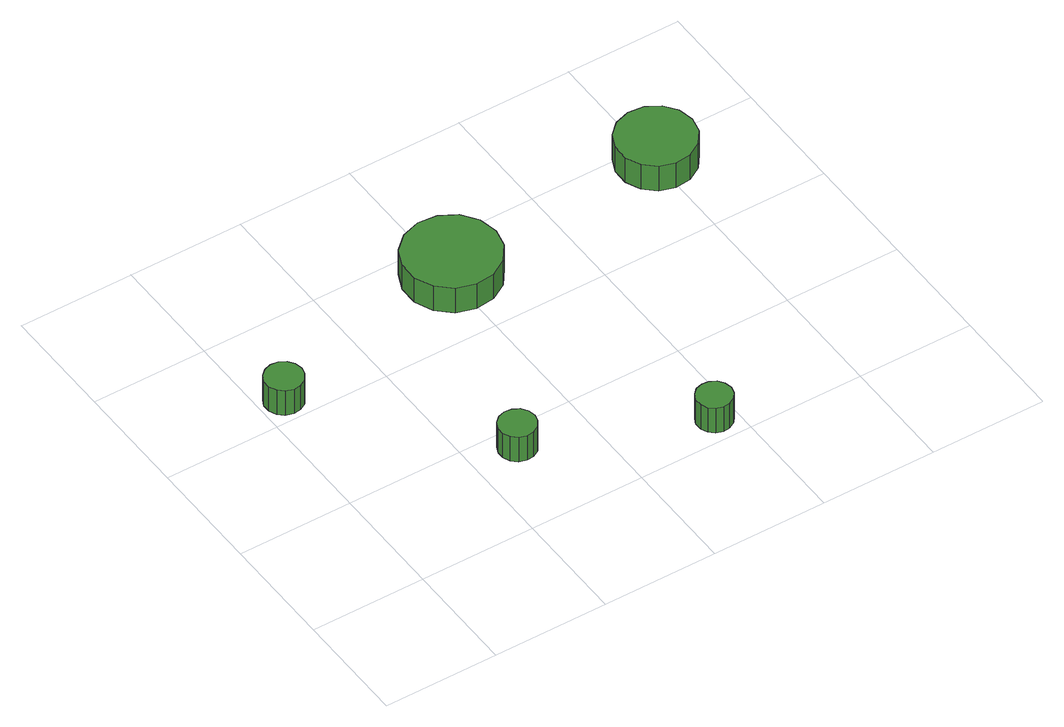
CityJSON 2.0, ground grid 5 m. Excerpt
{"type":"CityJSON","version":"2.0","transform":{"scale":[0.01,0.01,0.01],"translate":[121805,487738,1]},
"CityObjects":{
"tree1":{"type":"SolitaryVegetationObject","attributes":{"function":"something"},"geometry":[{"type":"MultiSurface","lod":"1","boundaries":[[[0,1,2,3,4,5,6,7,8,9,10,11,12,13,14]],[[15,16,17,18,19,20,21,22,23,24,25,26,27,28,29]],[[0,29,28,1]],[[1,28,27,2]],[[2,27,26,3]],[[3,26,25,4]],[[4,25,24,5]],[[5,24,23,6]],[[6,23,22,7]],[[7,22,21,8]],[[8,21,20,9]],[[9,20,19,10]],[[10,19,18,11]],[[11,18,17,12]],[[12,17,16,13]],[[13,16,15,14]],[[14,15,29,0]]]}]},
"tree2":{"type":"SolitaryVegetationObject","attributes":{"function":"something"},"geometry":[{"type":"MultiSurface","lod":"1","boundaries":[[[30,31,32,33,34,35,36,37,38,39,40,41,42,43,44]],[[45,46,47,48,49,50,51,52,53,54,55,56,57,58,59]],[[30,59,58,31]],[[31,58,57,32]],[[32,57,56,33]],[[33,56,55,34]],[[34,55,54,35]],[[35,54,53,36]],[[36,53,52,37]],[[37,52,51,38]],[[38,51,50,39]],[[39,50,49,40]],[[40,49,48,41]],[[41,48,47,42]],[[42,47,46,43]],[[43,46,45,44]],[[44,45,59,30]]]}]},
"tree3":{"type":"SolitaryVegetationObject","attributes":{"function":"something"},"geometry":[{"type":"MultiSurface","lod":"1","boundaries":[[[60,61,62,63,64,65,66,67,68,69,70,71,72,73,74]],[[75,76,77,78,79,80,81,82,83,84,85,86,87,88,89]],[[60,89,88,61]],[[61,88,87,62]],[[62,87,86,63]],[[63,86,85,64]],[[64,85,84,65]],[[65,84,83,66]],[[66,83,82,67]],[[67,82,81,68]],[[68,81,80,69]],[[69,80,79,70]],[[70,79,78,71]],[[71,78,77,72]],[[72,77,76,73]],[[73,76,75,74]],[[74,75,89,60]]]}]},
"tree4":{"type":"SolitaryVegetationObject","attributes":{"function":"something"},"geometry":[{"type":"MultiSurface","lod":"1","boundaries":[[[90,91,92,93,94,95,96,97,98,99,100,101,102,103,104]],[[105,106,107,108,109,110,111,112,113,114,115,116,117,118,119]],[[90,119,118,91]],[[91,118,117,92]],[[92,117,116,93]],[[93,116,115,94]],[[94,115,114,95]],[[95,114,113,96]],[[96,113,112,97]],[[97,112,111,98]],[[98,111,110,99]],[[99,110,109,100]],[[100,109,108,101]],[[101,108,107,102]],[[102,107,106,103]],[[103,106,105,104]],[[104,105,119,90]]]}]},
"tree5":{"type":"SolitaryVegetationObject","attributes":{"function":"something"},"geometry":[{"type":"MultiSurface","lod":"1","boundaries":[[[120,121,122,123,124,125,126,127,128,129,130,131,132,133,134]],[[135,136,137,138,139,140,141,142,143,144,145,146,147,148,149]],[[120,149,148,121]],[[121,148,147,122]],[[122,147,146,123]],[[123,146,145,124]],[[124,145,144,125]],[[125,144,143,126]],[[126,143,142,127]],[[127,142,141,128]],[[128,141,140,129]],[[129,140,139,130]],[[130,139,138,131]],[[131,138,137,132]],[[132,137,136,133]],[[133,136,135,134]],[[134,135,149,120]]]}]}
},
"vertices":[
[181,1100,148],[174,1133,148],[154,1160,148],[125,1177,148],[92,1181,148],[59,1170,148],[34,1148,148],[20,1117,148],[20,1083,148],[34,1052,148],[59,1030,148],[92,1019,148],[125,1023,148],[154,1040,148],[174,1067,148],[174,1067,19],[154,1040,19],[125,1023,19],[92,1019,19],[59,1030,19],[34,1052,19],[20,1083,19],[20,1117,19],[34,1148,19],[59,1170,19],[92,1181,19],[125,1177,19],[154,1160,19],[174,1133,19],[181,1100,19],
[779,400,141],[772,432,141],[753,459,141],[724,475,141],[692,479,141],[660,469,141],[636,447,141],[623,416,141],[623,384,141],[636,353,141],[660,331,141],[692,321,141],[724,325,141],[753,341,141],[772,368,141],[772,368,12],[753,341,12],[724,325,12],[692,321,12],[660,331,12],[636,353,12],[623,384,12],[623,416,12],[636,447,12],[660,469,12],[692,479,12],[724,475,12],[753,459,12],[772,432,12],[779,400,12],
[1203,1300,164],[1185,1383,164],[1136,1451,164],[1063,1493,164],[979,1502,164],[899,1476,164],[836,1419,164],[802,1342,164],[802,1258,164],[836,1181,164],[899,1124,164],[979,1098,164],[1063,1107,164],[1136,1149,164],[1185,1217,164],[1185,1217,35],[1136,1149,35],[1063,1107,35],[979,1098,35],[899,1124,35],[836,1181,35],[802,1258,35],[802,1342,35],[836,1419,35],[899,1476,35],[979,1502,35],[1063,1493,35],[1136,1451,35],[1185,1383,35],[1203,1300,35],
[1476,100,156],[1469,131,156],[1451,156,156],[1423,172,156],[1392,175,156],[1362,166,156],[1339,145,156],[1326,116,156],[1326,84,156],[1339,55,156],[1362,34,156],[1392,25,156],[1423,28,156],[1451,44,156],[1469,69,156],[1469,69,27],[1451,44,27],[1423,28,27],[1392,25,27],[1362,34,27],[1339,55,27],[1326,84,27],[1326,116,27],[1339,145,27],[1362,166,27],[1392,175,27],[1423,172,27],[1451,156,27],[1469,131,27],[1476,100,27],
[2167,1400,157],[2153,1468,157],[2112,1524,157],[2052,1559,157],[1983,1566,157],[1916,1545,157],[1865,1498,157],[1837,1435,157],[1837,1365,157],[1865,1302,157],[1916,1255,157],[1983,1234,157],[2052,1241,157],[2112,1276,157],[2153,1332,157],[2153,1332,28],[2112,1276,28],[2052,1241,28],[1983,1234,28],[1916,1255,28],[1865,1302,28],[1837,1365,28],[1837,1435,28],[1865,1498,28],[1916,1545,28],[1983,1566,28],[2052,1559,28],[2112,1524,28],[2153,1468,28],[2167,1400,28]
]}
